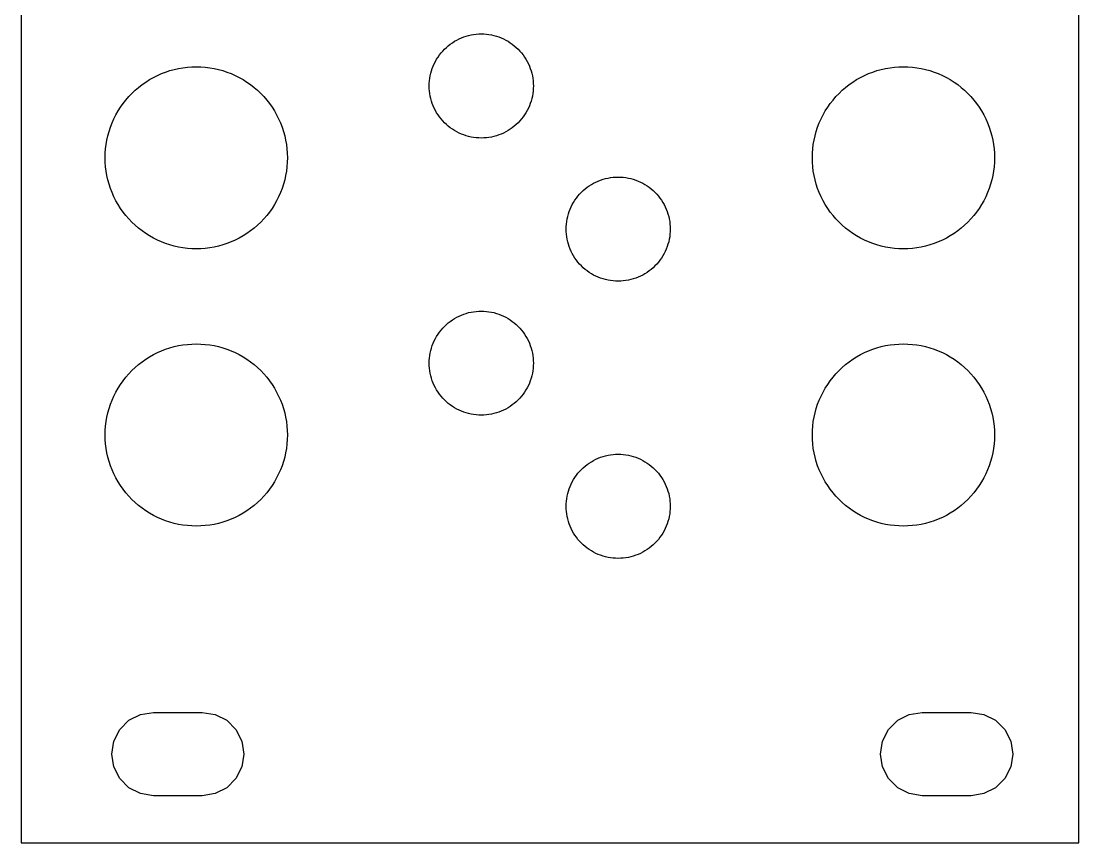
# Model space of a CAD drawing. Header units: metres. Extents: x -41 to 0, y -128 to 0.
# Drawn here: x -40.64 to 0, y -128.5 to -96.93 of the extents above; entities that cross this region are included whole.
import ezdxf

# ---------------------------------------------------------------- set-up
doc = ezdxf.new("R2010")
doc.units = ezdxf.units.M

msp = doc.modelspace()

# ---------------------------------------------------------------- linework, layer by layer
for p, q in [((-40.64, 0), (-40.64, -128.5)), ((0, -128.5), (0, 0)), ((-23.6338, -97.5369), (-23.5406, -97.5061)), ((-23.5406, -97.5061), (-23.446, -97.4799)), ((-23.446, -97.4799), (-23.3502, -97.4584)), ((-23.3502, -97.4584), (-23.2534, -97.4417)), ((-23.2534, -97.4417), (-23.156, -97.4296)), ((-23.156, -97.4296), (-23.0581, -97.4224)), ((-23.0581, -97.4224), (-22.96, -97.42)), ((-22.96, -97.42), (-22.8619, -97.4224)), ((-22.8619, -97.4224), (-22.764, -97.4296)), ((-22.764, -97.4296), (-22.6665, -97.4417)), ((-22.6665, -97.4417), (-22.5698, -97.4584)), ((-22.5698, -97.4584), (-22.474, -97.4799)), ((-22.474, -97.4799), (-22.3794, -97.5061)), ((-22.3794, -97.5061), (-22.2862, -97.5369)), ((-24.3742, -98.0058), (-24.3031, -97.9381)), ((-24.3031, -97.9381), (-24.2288, -97.874)), ((-24.2288, -97.874), (-24.1514, -97.8136)), ((-24.1514, -97.8136), (-24.0711, -97.757)), ((-24.0711, -97.757), (-23.9882, -97.7045)), ((-23.9882, -97.7045), (-23.9028, -97.6562)), ((-23.9028, -97.6562), (-23.8151, -97.612)), ((-23.8151, -97.612), (-23.7254, -97.5722)), ((-23.7254, -97.5722), (-23.6338, -97.5369)), ((-22.2862, -97.5369), (-22.1946, -97.5722)), ((-22.1946, -97.5722), (-22.1049, -97.612)), ((-22.1049, -97.612), (-22.0172, -97.6562)), ((-22.0172, -97.6562), (-21.9318, -97.7045)), ((-21.9318, -97.7045), (-21.8488, -97.757)), ((-21.8488, -97.757), (-21.7686, -97.8136)), ((-21.7686, -97.8136), (-21.6912, -97.874)), ((-21.6912, -97.874), (-21.6169, -97.9381)), ((-21.6169, -97.9381), (-21.5458, -98.0058)), ((-24.6754, -98.3918), (-24.6229, -98.3089)), ((-24.6229, -98.3089), (-24.5664, -98.2286)), ((-24.5664, -98.2286), (-24.506, -98.1512)), ((-24.506, -98.1512), (-24.4419, -98.0769)), ((-24.4419, -98.0769), (-24.3742, -98.0058)), ((-21.5458, -98.0058), (-21.4781, -98.0769)), ((-21.4781, -98.0769), (-21.414, -98.1512)), ((-21.414, -98.1512), (-21.3536, -98.2286)), ((-21.3536, -98.2286), (-21.2971, -98.3089)), ((-21.2971, -98.3089), (-21.2445, -98.3918)), ((-34.7604, -98.7849), (-34.5928, -98.7473)), ((-34.5928, -98.7473), (-34.4236, -98.7179)), ((-34.4236, -98.7179), (-34.2531, -98.6969)), ((-34.2531, -98.6969), (-34.0817, -98.6842)), ((-34.0817, -98.6842), (-33.91, -98.68)), ((-33.91, -98.68), (-33.7383, -98.6842)), ((-33.7383, -98.6842), (-33.5669, -98.6969)), ((-33.5669, -98.6969), (-33.3964, -98.7179)), ((-33.3964, -98.7179), (-33.2272, -98.7473)), ((-33.2272, -98.7473), (-33.0596, -98.7849)), ((-24.8739, -98.8394), (-24.8431, -98.7462)), ((-24.8431, -98.7462), (-24.8078, -98.6546)), ((-24.8078, -98.6546), (-24.768, -98.5649)), ((-24.768, -98.5649), (-24.7238, -98.4772)), ((-24.7238, -98.4772), (-24.6754, -98.3918)), ((-21.2445, -98.3918), (-21.1962, -98.4772)), ((-21.1962, -98.4772), (-21.152, -98.5649)), ((-21.152, -98.5649), (-21.1122, -98.6546)), ((-21.1122, -98.6546), (-21.0769, -98.7462)), ((-21.0769, -98.7462), (-21.0461, -98.8394)), ((-7.59042, -98.7849), (-7.42281, -98.7473)), ((-7.42281, -98.7473), (-7.25356, -98.7179)), ((-7.25356, -98.7179), (-7.08305, -98.6969)), ((-7.08305, -98.6969), (-6.91173, -98.6842)), ((-6.91173, -98.6842), (-6.73999, -98.68)), ((-6.73999, -98.68), (-6.56825, -98.6842)), ((-6.56825, -98.6842), (-6.39693, -98.6969)), ((-6.39693, -98.6969), (-6.22644, -98.7179)), ((-6.22644, -98.7179), (-6.05717, -98.7473)), ((-6.05717, -98.7473), (-5.88956, -98.7849)), ((-35.7094, -99.1779), (-35.5599, -99.0933)), ((-35.5599, -99.0933), (-35.4064, -99.016)), ((-35.4064, -99.016), (-35.2494, -98.9464)), ((-35.2494, -98.9464), (-35.0891, -98.8846)), ((-35.0891, -98.8846), (-34.926, -98.8307)), ((-34.926, -98.8307), (-34.7604, -98.7849)), ((-33.0596, -98.7849), (-32.894, -98.8307)), ((-32.894, -98.8307), (-32.7309, -98.8846)), ((-32.7309, -98.8846), (-32.5706, -98.9464)), ((-32.5706, -98.9464), (-32.4136, -99.016)), ((-32.4136, -99.016), (-32.2601, -99.0933)), ((-32.2601, -99.0933), (-32.1106, -99.1779)), ((-24.9504, -99.224), (-24.9383, -99.1265)), ((-24.9383, -99.1265), (-24.9216, -99.0298)), ((-24.9216, -99.0298), (-24.9001, -98.934)), ((-24.9001, -98.934), (-24.8739, -98.8394)), ((-21.0461, -98.8394), (-21.0199, -98.934)), ((-21.0199, -98.934), (-20.9984, -99.0298)), ((-20.9984, -99.0298), (-20.9816, -99.1265)), ((-20.9816, -99.1265), (-20.9696, -99.224)), ((-8.53935, -99.1779), (-8.38988, -99.0933)), ((-8.38988, -99.0933), (-8.23643, -99.016)), ((-8.23643, -99.016), (-8.07939, -98.9464)), ((-8.07939, -98.9464), (-7.91911, -98.8846)), ((-7.91911, -98.8846), (-7.75598, -98.8307)), ((-7.75598, -98.8307), (-7.59042, -98.7849)), ((-5.88956, -98.7849), (-5.724, -98.8307)), ((-5.724, -98.8307), (-5.56088, -98.8846)), ((-5.56088, -98.8846), (-5.4006, -98.9464)), ((-5.4006, -98.9464), (-5.24355, -99.016)), ((-5.24355, -99.016), (-5.0901, -99.0933)), ((-5.0901, -99.0933), (-4.94063, -99.1779)), ((-36.2605, -99.5867), (-36.1304, -99.4745)), ((-36.1304, -99.4745), (-35.9949, -99.3688)), ((-35.9949, -99.3688), (-35.8545, -99.2699)), ((-35.8545, -99.2699), (-35.7094, -99.1779)), ((-32.1106, -99.1779), (-31.9655, -99.2699)), ((-31.9655, -99.2699), (-31.825, -99.3688)), ((-31.825, -99.3688), (-31.6896, -99.4745)), ((-31.6896, -99.4745), (-31.5595, -99.5867)), ((-24.96, -99.42), (-24.9576, -99.3219)), ((-24.9576, -99.5181), (-24.96, -99.42)), ((-24.9576, -99.3219), (-24.9504, -99.224)), ((-24.9504, -99.616), (-24.9576, -99.5181)), ((-20.9696, -99.224), (-20.9624, -99.3219)), ((-20.9624, -99.5181), (-20.9696, -99.616)), ((-20.9624, -99.3219), (-20.96, -99.42)), ((-20.96, -99.42), (-20.9624, -99.5181)), ((-9.09045, -99.5867), (-8.96037, -99.4745)), ((-8.96037, -99.4745), (-8.82494, -99.3688)), ((-8.82494, -99.3688), (-8.68449, -99.2699)), ((-8.68449, -99.2699), (-8.53935, -99.1779)), ((-4.94063, -99.1779), (-4.7955, -99.2699)), ((-4.7955, -99.2699), (-4.65504, -99.3688)), ((-4.65504, -99.3688), (-4.51962, -99.4745)), ((-4.51962, -99.4745), (-4.38954, -99.5867)), ((-36.7212, -100.095), (-36.6155, -99.9596)), ((-36.6155, -99.9596), (-36.5033, -99.8295)), ((-36.5033, -99.8295), (-36.3849, -99.7051)), ((-36.3849, -99.7051), (-36.2605, -99.5867)), ((-31.5595, -99.5867), (-31.4351, -99.7051)), ((-31.4351, -99.7051), (-31.3167, -99.8295)), ((-31.3167, -99.8295), (-31.2045, -99.9596)), ((-31.2045, -99.9596), (-31.0988, -100.095)), ((-24.9383, -99.7135), (-24.9504, -99.616)), ((-24.9216, -99.8102), (-24.9383, -99.7135)), ((-24.9001, -99.906), (-24.9216, -99.8102)), ((-24.8739, -100.001), (-24.9001, -99.906)), ((-21.0199, -99.906), (-21.0461, -100.001)), ((-20.9984, -99.8102), (-21.0199, -99.906)), ((-20.9816, -99.7135), (-20.9984, -99.8102)), ((-20.9696, -99.616), (-20.9816, -99.7135)), ((-9.55122, -100.095), (-9.44553, -99.9596)), ((-9.44553, -99.9596), (-9.33333, -99.8295)), ((-9.33333, -99.8295), (-9.21486, -99.7051)), ((-9.21486, -99.7051), (-9.09045, -99.5867)), ((-4.38954, -99.5867), (-4.26512, -99.7051)), ((-4.26512, -99.7051), (-4.14667, -99.8295)), ((-4.14667, -99.8295), (-4.03445, -99.9596)), ((-4.03445, -99.9596), (-3.92877, -100.095)), ((-36.912, -100.381), (-36.8201, -100.236)), ((-36.8201, -100.236), (-36.7212, -100.095)), ((-31.0988, -100.095), (-30.9998, -100.236)), ((-30.9998, -100.236), (-30.9079, -100.381)), ((-24.8431, -100.094), (-24.8739, -100.001)), ((-24.8078, -100.185), (-24.8431, -100.094)), ((-24.768, -100.275), (-24.8078, -100.185)), ((-24.7238, -100.363), (-24.768, -100.275)), ((-24.6754, -100.448), (-24.7238, -100.363)), ((-21.1962, -100.363), (-21.2445, -100.448)), ((-21.152, -100.275), (-21.1962, -100.363)), ((-21.1122, -100.185), (-21.152, -100.275)), ((-21.0769, -100.094), (-21.1122, -100.185)), ((-21.0461, -100.001), (-21.0769, -100.094)), ((-9.74203, -100.381), (-9.65013, -100.236)), ((-9.65013, -100.236), (-9.55122, -100.095)), ((-3.92877, -100.095), (-3.82985, -100.236)), ((-3.82985, -100.236), (-3.73795, -100.381)), ((-37.1436, -100.841), (-37.074, -100.684)), ((-37.074, -100.684), (-36.9967, -100.53)), ((-36.9967, -100.53), (-36.912, -100.381)), ((-30.9079, -100.381), (-30.8233, -100.53)), ((-30.8233, -100.53), (-30.746, -100.684)), ((-30.746, -100.684), (-30.6764, -100.841)), ((-24.6229, -100.531), (-24.6754, -100.448)), ((-24.5664, -100.611), (-24.6229, -100.531)), ((-24.506, -100.689), (-24.5664, -100.611)), ((-24.4419, -100.763), (-24.506, -100.689)), ((-24.3742, -100.834), (-24.4419, -100.763)), ((-21.4781, -100.763), (-21.5458, -100.834)), ((-21.414, -100.689), (-21.4781, -100.763)), ((-21.3536, -100.611), (-21.414, -100.689)), ((-21.2971, -100.531), (-21.3536, -100.611)), ((-21.2445, -100.448), (-21.2971, -100.531)), ((-9.97357, -100.841), (-9.90396, -100.684)), ((-9.90396, -100.684), (-9.82672, -100.53)), ((-9.82672, -100.53), (-9.74203, -100.381)), ((-3.73795, -100.381), (-3.65327, -100.53)), ((-3.65327, -100.53), (-3.57603, -100.684)), ((-3.57603, -100.684), (-3.50641, -100.841)), ((-37.3051, -101.33), (-37.2593, -101.164)), ((-37.2593, -101.164), (-37.2054, -101.001)), ((-37.2054, -101.001), (-37.1436, -100.841)), ((-30.6764, -100.841), (-30.6146, -101.001)), ((-30.6146, -101.001), (-30.5607, -101.164)), ((-30.5607, -101.164), (-30.5149, -101.33)), ((-24.3031, -100.902), (-24.3742, -100.834)), ((-24.2288, -100.966), (-24.3031, -100.902)), ((-24.1514, -101.026), (-24.2288, -100.966)), ((-24.0711, -101.083), (-24.1514, -101.026)), ((-23.9882, -101.135), (-24.0711, -101.083)), ((-23.9028, -101.184), (-23.9882, -101.135)), ((-23.8151, -101.228), (-23.9028, -101.184)), ((-22.0172, -101.184), (-22.1049, -101.228)), ((-21.9318, -101.135), (-22.0172, -101.184)), ((-21.8488, -101.083), (-21.9318, -101.135)), ((-21.7686, -101.026), (-21.8488, -101.083)), ((-21.6912, -100.966), (-21.7686, -101.026)), ((-21.6169, -100.902), (-21.6912, -100.966)), ((-21.5458, -100.834), (-21.6169, -100.902)), ((-10.1351, -101.33), (-10.0893, -101.164)), ((-10.0893, -101.164), (-10.0354, -101.001)), ((-10.0354, -101.001), (-9.97357, -100.841)), ((-3.50641, -100.841), (-3.4446, -101.001)), ((-3.4446, -101.001), (-3.3907, -101.164)), ((-3.3907, -101.164), (-3.34488, -101.33)), ((-37.3721, -101.666), (-37.3427, -101.497)), ((-37.3427, -101.497), (-37.3051, -101.33)), ((-30.5149, -101.33), (-30.4772, -101.497)), ((-30.4772, -101.497), (-30.4479, -101.666)), ((-23.7254, -101.268), (-23.8151, -101.228)), ((-23.6338, -101.303), (-23.7254, -101.268)), ((-23.5406, -101.334), (-23.6338, -101.303)), ((-23.446, -101.36), (-23.5406, -101.334)), ((-23.3502, -101.382), (-23.446, -101.36)), ((-23.2534, -101.398), (-23.3502, -101.382)), ((-23.156, -101.41), (-23.2534, -101.398)), ((-23.0581, -101.418), (-23.156, -101.41)), ((-22.96, -101.42), (-23.0581, -101.418)), ((-22.8619, -101.418), (-22.96, -101.42)), ((-22.764, -101.41), (-22.8619, -101.418)), ((-22.6665, -101.398), (-22.764, -101.41)), ((-22.5698, -101.382), (-22.6665, -101.398)), ((-22.474, -101.36), (-22.5698, -101.382)), ((-22.3794, -101.334), (-22.474, -101.36)), ((-22.2862, -101.303), (-22.3794, -101.334)), ((-22.1946, -101.268), (-22.2862, -101.303)), ((-22.1049, -101.228), (-22.1946, -101.268)), ((-10.2021, -101.666), (-10.1727, -101.497)), ((-10.1727, -101.497), (-10.1351, -101.33)), ((-3.34488, -101.33), (-3.30725, -101.497)), ((-3.30725, -101.497), (-3.27788, -101.666)), ((-37.4058, -102.008), (-37.3931, -101.837)), ((-37.3931, -101.837), (-37.3721, -101.666)), ((-30.4479, -101.666), (-30.4268, -101.837)), ((-30.4268, -101.837), (-30.4142, -102.008)), ((-10.2358, -102.008), (-10.2231, -101.837)), ((-10.2231, -101.837), (-10.2021, -101.666)), ((-3.27788, -101.666), (-3.25685, -101.837)), ((-3.25685, -101.837), (-3.2442, -102.008)), ((-37.41, -102.18), (-37.4058, -102.008)), ((-37.4058, -102.352), (-37.41, -102.18)), ((-37.3931, -102.523), (-37.4058, -102.352)), ((-30.4142, -102.352), (-30.4268, -102.523)), ((-30.4142, -102.008), (-30.41, -102.18)), ((-30.41, -102.18), (-30.4142, -102.352)), ((-10.24, -102.18), (-10.2358, -102.008)), ((-10.2358, -102.352), (-10.24, -102.18)), ((-10.2231, -102.523), (-10.2358, -102.352)), ((-3.2442, -102.352), (-3.25685, -102.523)), ((-3.2442, -102.008), (-3.23999, -102.18)), ((-3.23999, -102.18), (-3.2442, -102.352)), ((-37.3721, -102.694), (-37.3931, -102.523)), ((-37.3427, -102.863), (-37.3721, -102.694)), ((-30.4479, -102.694), (-30.4772, -102.863)), ((-30.4268, -102.523), (-30.4479, -102.694)), ((-10.2021, -102.694), (-10.2231, -102.523)), ((-10.1727, -102.863), (-10.2021, -102.694)), ((-3.27788, -102.694), (-3.30725, -102.863)), ((-3.25685, -102.523), (-3.27788, -102.694)), ((-37.3051, -103.03), (-37.3427, -102.863)), ((-37.2593, -103.196), (-37.3051, -103.03)), ((-37.2054, -103.359), (-37.2593, -103.196)), ((-30.5607, -103.196), (-30.6146, -103.359)), ((-30.5149, -103.03), (-30.5607, -103.196)), ((-30.4772, -102.863), (-30.5149, -103.03)), ((-18.8111, -103.257), (-18.7282, -103.205)), ((-18.7282, -103.205), (-18.6428, -103.156)), ((-18.6428, -103.156), (-18.5551, -103.112)), ((-18.5551, -103.112), (-18.4654, -103.072)), ((-18.4654, -103.072), (-18.3738, -103.037)), ((-18.3738, -103.037), (-18.2806, -103.006)), ((-18.2806, -103.006), (-18.186, -102.98)), ((-18.186, -102.98), (-18.0902, -102.958)), ((-18.0902, -102.958), (-17.9935, -102.942)), ((-17.9935, -102.942), (-17.896, -102.93)), ((-17.896, -102.93), (-17.7981, -102.922)), ((-17.7981, -102.922), (-17.7, -102.92)), ((-17.7, -102.92), (-17.6019, -102.922)), ((-17.6019, -102.922), (-17.504, -102.93)), ((-17.504, -102.93), (-17.4065, -102.942)), ((-17.4065, -102.942), (-17.3098, -102.958)), ((-17.3098, -102.958), (-17.214, -102.98)), ((-17.214, -102.98), (-17.1194, -103.006)), ((-17.1194, -103.006), (-17.0262, -103.037)), ((-17.0262, -103.037), (-16.9346, -103.072)), ((-16.9346, -103.072), (-16.8449, -103.112)), ((-16.8449, -103.112), (-16.7572, -103.156)), ((-16.7572, -103.156), (-16.6718, -103.205)), ((-16.6718, -103.205), (-16.5889, -103.257)), ((-10.1351, -103.03), (-10.1727, -102.863)), ((-10.0893, -103.196), (-10.1351, -103.03)), ((-10.0354, -103.359), (-10.0893, -103.196)), ((-3.3907, -103.196), (-3.4446, -103.359)), ((-3.34488, -103.03), (-3.3907, -103.196)), ((-3.30725, -102.863), (-3.34488, -103.03)), ((-37.1436, -103.519), (-37.2054, -103.359)), ((-37.074, -103.676), (-37.1436, -103.519)), ((-30.6764, -103.519), (-30.746, -103.676)), ((-30.6146, -103.359), (-30.6764, -103.519)), ((-19.246, -103.651), (-19.1819, -103.577)), ((-19.1819, -103.577), (-19.1142, -103.506)), ((-19.1142, -103.506), (-19.0431, -103.438)), ((-19.0431, -103.438), (-18.9688, -103.374)), ((-18.9688, -103.374), (-18.8914, -103.314)), ((-18.8914, -103.314), (-18.8111, -103.257)), ((-16.5889, -103.257), (-16.5086, -103.314)), ((-16.5086, -103.314), (-16.4312, -103.374)), ((-16.4312, -103.374), (-16.3569, -103.438)), ((-16.3569, -103.438), (-16.2858, -103.506)), ((-16.2858, -103.506), (-16.2181, -103.577)), ((-16.2181, -103.577), (-16.154, -103.651)), ((-9.97357, -103.519), (-10.0354, -103.359)), ((-9.90396, -103.676), (-9.97357, -103.519)), ((-3.50641, -103.519), (-3.57603, -103.676)), ((-3.4446, -103.359), (-3.50641, -103.519)), ((-36.9967, -103.83), (-37.074, -103.676)), ((-36.912, -103.979), (-36.9967, -103.83)), ((-36.8201, -104.124), (-36.912, -103.979)), ((-30.9079, -103.979), (-30.9998, -104.124)), ((-30.8233, -103.83), (-30.9079, -103.979)), ((-30.746, -103.676), (-30.8233, -103.83)), ((-19.508, -104.065), (-19.4638, -103.977)), ((-19.4638, -103.977), (-19.4155, -103.892)), ((-19.4155, -103.892), (-19.3629, -103.809)), ((-19.3629, -103.809), (-19.3064, -103.729)), ((-19.3064, -103.729), (-19.246, -103.651)), ((-16.154, -103.651), (-16.0936, -103.729)), ((-16.0936, -103.729), (-16.037, -103.809)), ((-16.037, -103.809), (-15.9845, -103.892)), ((-15.9845, -103.892), (-15.9362, -103.977)), ((-15.9362, -103.977), (-15.892, -104.065)), ((-9.82672, -103.83), (-9.90396, -103.676)), ((-9.74203, -103.979), (-9.82672, -103.83)), ((-9.65013, -104.124), (-9.74203, -103.979)), ((-3.73795, -103.979), (-3.82985, -104.124)), ((-3.65327, -103.83), (-3.73795, -103.979)), ((-3.57603, -103.676), (-3.65327, -103.83)), ((-36.7212, -104.265), (-36.8201, -104.124)), ((-36.6155, -104.4), (-36.7212, -104.265)), ((-36.5033, -104.53), (-36.6155, -104.4)), ((-31.2045, -104.4), (-31.3167, -104.53)), ((-31.0988, -104.265), (-31.2045, -104.4)), ((-30.9998, -104.124), (-31.0988, -104.265)), ((-19.6616, -104.53), (-19.6401, -104.434)), ((-19.6401, -104.434), (-19.6139, -104.339)), ((-19.6139, -104.339), (-19.5831, -104.246)), ((-19.5831, -104.246), (-19.5478, -104.155)), ((-19.5478, -104.155), (-19.508, -104.065)), ((-15.892, -104.065), (-15.8522, -104.155)), ((-15.8522, -104.155), (-15.8169, -104.246)), ((-15.8169, -104.246), (-15.7861, -104.339)), ((-15.7861, -104.339), (-15.7599, -104.434)), ((-15.7599, -104.434), (-15.7384, -104.53)), ((-9.55122, -104.265), (-9.65013, -104.124)), ((-9.44553, -104.4), (-9.55122, -104.265)), ((-9.33333, -104.53), (-9.44553, -104.4)), ((-4.03445, -104.4), (-4.14667, -104.53)), ((-3.92877, -104.265), (-4.03445, -104.4)), ((-3.82985, -104.124), (-3.92877, -104.265)), ((-36.3849, -104.655), (-36.5033, -104.53)), ((-36.2605, -104.773), (-36.3849, -104.655)), ((-36.1304, -104.886), (-36.2605, -104.773)), ((-31.5595, -104.773), (-31.6896, -104.886)), ((-31.4351, -104.655), (-31.5595, -104.773)), ((-31.3167, -104.53), (-31.4351, -104.655)), ((-19.7, -104.92), (-19.6976, -104.822)), ((-19.6976, -104.822), (-19.6904, -104.724)), ((-19.6904, -104.724), (-19.6783, -104.627)), ((-19.6783, -104.627), (-19.6616, -104.53)), ((-15.7384, -104.53), (-15.7216, -104.627)), ((-15.7216, -104.627), (-15.7096, -104.724)), ((-15.7096, -104.724), (-15.7024, -104.822)), ((-15.7024, -104.822), (-15.7, -104.92)), ((-9.21486, -104.655), (-9.33333, -104.53)), ((-9.09045, -104.773), (-9.21486, -104.655)), ((-8.96037, -104.886), (-9.09045, -104.773)), ((-4.38954, -104.773), (-4.51962, -104.886)), ((-4.26512, -104.655), (-4.38954, -104.773)), ((-4.14667, -104.53), (-4.26512, -104.655)), ((-35.9949, -104.991), (-36.1304, -104.886)), ((-35.8545, -105.09), (-35.9949, -104.991)), ((-35.7094, -105.182), (-35.8545, -105.09)), ((-35.5599, -105.267), (-35.7094, -105.182)), ((-32.1106, -105.182), (-32.2601, -105.267)), ((-31.9655, -105.09), (-32.1106, -105.182)), ((-31.825, -104.991), (-31.9655, -105.09)), ((-31.6896, -104.886), (-31.825, -104.991)), ((-19.6976, -105.018), (-19.7, -104.92)), ((-19.6904, -105.116), (-19.6976, -105.018)), ((-19.6783, -105.213), (-19.6904, -105.116)), ((-19.6616, -105.31), (-19.6783, -105.213)), ((-15.7216, -105.213), (-15.7384, -105.31)), ((-15.7096, -105.116), (-15.7216, -105.213)), ((-15.7024, -105.018), (-15.7096, -105.116)), ((-15.7, -104.92), (-15.7024, -105.018)), ((-8.82494, -104.991), (-8.96037, -104.886)), ((-8.68449, -105.09), (-8.82494, -104.991)), ((-8.53935, -105.182), (-8.68449, -105.09)), ((-8.38988, -105.267), (-8.53935, -105.182)), ((-4.94063, -105.182), (-5.0901, -105.267)), ((-4.7955, -105.09), (-4.94063, -105.182)), ((-4.65504, -104.991), (-4.7955, -105.09)), ((-4.51962, -104.886), (-4.65504, -104.991)), ((-35.4064, -105.344), (-35.5599, -105.267)), ((-35.2494, -105.414), (-35.4064, -105.344)), ((-35.0891, -105.475), (-35.2494, -105.414)), ((-34.926, -105.529), (-35.0891, -105.475)), ((-34.7604, -105.575), (-34.926, -105.529)), ((-34.5928, -105.613), (-34.7604, -105.575)), ((-34.4236, -105.642), (-34.5928, -105.613)), ((-34.2531, -105.663), (-34.4236, -105.642)), ((-34.0817, -105.676), (-34.2531, -105.663)), ((-33.5669, -105.663), (-33.7383, -105.676)), ((-33.3964, -105.642), (-33.5669, -105.663)), ((-33.2272, -105.613), (-33.3964, -105.642)), ((-33.0596, -105.575), (-33.2272, -105.613)), ((-32.894, -105.529), (-33.0596, -105.575)), ((-32.7309, -105.475), (-32.894, -105.529)), ((-32.5706, -105.414), (-32.7309, -105.475)), ((-32.4136, -105.344), (-32.5706, -105.414)), ((-32.2601, -105.267), (-32.4136, -105.344)), ((-19.6401, -105.406), (-19.6616, -105.31)), ((-19.6139, -105.501), (-19.6401, -105.406)), ((-19.5831, -105.594), (-19.6139, -105.501)), ((-19.5478, -105.685), (-19.5831, -105.594)), ((-15.8169, -105.594), (-15.8522, -105.685)), ((-15.7861, -105.501), (-15.8169, -105.594)), ((-15.7599, -105.406), (-15.7861, -105.501)), ((-15.7384, -105.31), (-15.7599, -105.406)), ((-8.23643, -105.344), (-8.38988, -105.267)), ((-8.07939, -105.414), (-8.23643, -105.344)), ((-7.91911, -105.475), (-8.07939, -105.414)), ((-7.75598, -105.529), (-7.91911, -105.475)), ((-7.59042, -105.575), (-7.75598, -105.529)), ((-7.42281, -105.613), (-7.59042, -105.575)), ((-7.25356, -105.642), (-7.42281, -105.613)), ((-7.08305, -105.663), (-7.25356, -105.642)), ((-6.91173, -105.676), (-7.08305, -105.663)), ((-6.39693, -105.663), (-6.56825, -105.676)), ((-6.22644, -105.642), (-6.39693, -105.663)), ((-6.05717, -105.613), (-6.22644, -105.642)), ((-5.88956, -105.575), (-6.05717, -105.613)), ((-5.724, -105.529), (-5.88956, -105.575)), ((-5.56088, -105.475), (-5.724, -105.529)), ((-5.4006, -105.414), (-5.56088, -105.475)), ((-5.24355, -105.344), (-5.4006, -105.414)), ((-5.0901, -105.267), (-5.24355, -105.344)), ((-33.91, -105.68), (-34.0817, -105.676)), ((-33.7383, -105.676), (-33.91, -105.68)), ((-19.508, -105.775), (-19.5478, -105.685)), ((-19.4638, -105.863), (-19.508, -105.775)), ((-19.4155, -105.948), (-19.4638, -105.863)), ((-19.3629, -106.031), (-19.4155, -105.948)), ((-19.3064, -106.111), (-19.3629, -106.031)), ((-16.037, -106.031), (-16.0936, -106.111)), ((-15.9845, -105.948), (-16.037, -106.031)), ((-15.9362, -105.863), (-15.9845, -105.948)), ((-15.892, -105.775), (-15.9362, -105.863)), ((-15.8522, -105.685), (-15.892, -105.775)), ((-6.73999, -105.68), (-6.91173, -105.676)), ((-6.56825, -105.676), (-6.73999, -105.68)), ((-19.246, -106.189), (-19.3064, -106.111)), ((-19.1819, -106.263), (-19.246, -106.189)), ((-19.1142, -106.334), (-19.1819, -106.263)), ((-19.0431, -106.402), (-19.1142, -106.334)), ((-18.9688, -106.466), (-19.0431, -106.402)), ((-18.8914, -106.526), (-18.9688, -106.466)), ((-16.4312, -106.466), (-16.5086, -106.526)), ((-16.3569, -106.402), (-16.4312, -106.466)), ((-16.2858, -106.334), (-16.3569, -106.402)), ((-16.2181, -106.263), (-16.2858, -106.334)), ((-16.154, -106.189), (-16.2181, -106.263)), ((-16.0936, -106.111), (-16.154, -106.189)), ((-18.8111, -106.583), (-18.8914, -106.526)), ((-18.7282, -106.635), (-18.8111, -106.583)), ((-18.6428, -106.684), (-18.7282, -106.635)), ((-18.5551, -106.728), (-18.6428, -106.684)), ((-18.4654, -106.768), (-18.5551, -106.728)), ((-18.3738, -106.803), (-18.4654, -106.768)), ((-18.2806, -106.834), (-18.3738, -106.803)), ((-18.186, -106.86), (-18.2806, -106.834)), ((-18.0902, -106.882), (-18.186, -106.86)), ((-17.9935, -106.898), (-18.0902, -106.882)), ((-17.3098, -106.882), (-17.4065, -106.898)), ((-17.214, -106.86), (-17.3098, -106.882)), ((-17.1194, -106.834), (-17.214, -106.86)), ((-17.0262, -106.803), (-17.1194, -106.834)), ((-16.9346, -106.768), (-17.0262, -106.803)), ((-16.8449, -106.728), (-16.9346, -106.768)), ((-16.7572, -106.684), (-16.8449, -106.728)), ((-16.6718, -106.635), (-16.7572, -106.684)), ((-16.5889, -106.583), (-16.6718, -106.635)), ((-16.5086, -106.526), (-16.5889, -106.583)), ((-17.896, -106.91), (-17.9935, -106.898)), ((-17.7981, -106.918), (-17.896, -106.91)), ((-17.7, -106.92), (-17.7981, -106.918)), ((-17.6019, -106.918), (-17.7, -106.92)), ((-17.504, -106.91), (-17.6019, -106.918)), ((-17.4065, -106.898), (-17.504, -106.91)), ((-23.3502, -108.108), (-23.2534, -108.092)), ((-23.2534, -108.092), (-23.156, -108.08)), ((-23.156, -108.08), (-23.0581, -108.072)), ((-23.0581, -108.072), (-22.96, -108.07)), ((-22.96, -108.07), (-22.8619, -108.072)), ((-22.8619, -108.072), (-22.764, -108.08)), ((-22.764, -108.08), (-22.6665, -108.092)), ((-22.6665, -108.092), (-22.5698, -108.108)), ((-24.2288, -108.524), (-24.1514, -108.464)), ((-24.1514, -108.464), (-24.0711, -108.407)), ((-24.0711, -108.407), (-23.9882, -108.355)), ((-23.9882, -108.355), (-23.9028, -108.306)), ((-23.9028, -108.306), (-23.8151, -108.262)), ((-23.8151, -108.262), (-23.7254, -108.222)), ((-23.7254, -108.222), (-23.6338, -108.187)), ((-23.6338, -108.187), (-23.5406, -108.156)), ((-23.5406, -108.156), (-23.446, -108.13)), ((-23.446, -108.13), (-23.3502, -108.108)), ((-22.5698, -108.108), (-22.474, -108.13)), ((-22.474, -108.13), (-22.3794, -108.156)), ((-22.3794, -108.156), (-22.2862, -108.187)), ((-22.2862, -108.187), (-22.1946, -108.222)), ((-22.1946, -108.222), (-22.1049, -108.262)), ((-22.1049, -108.262), (-22.0172, -108.306)), ((-22.0172, -108.306), (-21.9318, -108.355)), ((-21.9318, -108.355), (-21.8488, -108.407)), ((-21.8488, -108.407), (-21.7686, -108.464)), ((-21.7686, -108.464), (-21.6912, -108.524)), ((-24.6229, -108.959), (-24.5664, -108.879)), ((-24.5664, -108.879), (-24.506, -108.801)), ((-24.506, -108.801), (-24.4419, -108.727)), ((-24.4419, -108.727), (-24.3742, -108.656)), ((-24.3742, -108.656), (-24.3031, -108.588)), ((-24.3031, -108.588), (-24.2288, -108.524)), ((-21.6912, -108.524), (-21.6169, -108.588)), ((-21.6169, -108.588), (-21.5458, -108.656)), ((-21.5458, -108.656), (-21.4781, -108.727)), ((-21.4781, -108.727), (-21.414, -108.801)), ((-21.414, -108.801), (-21.3536, -108.879)), ((-21.3536, -108.879), (-21.2971, -108.959)), ((-24.8431, -109.396), (-24.8078, -109.305)), ((-24.8078, -109.305), (-24.768, -109.215)), ((-24.768, -109.215), (-24.7238, -109.127)), ((-24.7238, -109.127), (-24.6754, -109.042)), ((-24.6754, -109.042), (-24.6229, -108.959)), ((-21.2971, -108.959), (-21.2445, -109.042)), ((-21.2445, -109.042), (-21.1962, -109.127)), ((-21.1962, -109.127), (-21.152, -109.215)), ((-21.152, -109.215), (-21.1122, -109.305)), ((-21.1122, -109.305), (-21.0769, -109.396)), ((-35.5599, -109.743), (-35.4064, -109.666)), ((-35.4064, -109.666), (-35.2494, -109.596)), ((-35.2494, -109.596), (-35.0891, -109.535)), ((-35.0891, -109.535), (-34.926, -109.481)), ((-34.926, -109.481), (-34.7604, -109.435)), ((-34.7604, -109.435), (-34.5928, -109.397)), ((-34.5928, -109.397), (-34.4236, -109.368)), ((-34.4236, -109.368), (-34.2531, -109.347)), ((-34.2531, -109.347), (-34.0817, -109.334)), ((-34.0817, -109.334), (-33.91, -109.33)), ((-33.91, -109.33), (-33.7383, -109.334)), ((-33.7383, -109.334), (-33.5669, -109.347)), ((-33.5669, -109.347), (-33.3964, -109.368)), ((-33.3964, -109.368), (-33.2272, -109.397)), ((-33.2272, -109.397), (-33.0596, -109.435)), ((-33.0596, -109.435), (-32.894, -109.481)), ((-32.894, -109.481), (-32.7309, -109.535)), ((-32.7309, -109.535), (-32.5706, -109.596)), ((-32.5706, -109.596), (-32.4136, -109.666)), ((-32.4136, -109.666), (-32.2601, -109.743)), ((-24.9383, -109.777), (-24.9216, -109.68)), ((-24.9216, -109.68), (-24.9001, -109.584)), ((-24.9001, -109.584), (-24.8739, -109.489)), ((-24.8739, -109.489), (-24.8431, -109.396)), ((-21.0769, -109.396), (-21.0461, -109.489)), ((-21.0461, -109.489), (-21.0199, -109.584)), ((-21.0199, -109.584), (-20.9984, -109.68)), ((-20.9984, -109.68), (-20.9816, -109.777)), ((-8.38988, -109.743), (-8.23643, -109.666)), ((-8.23643, -109.666), (-8.07939, -109.596)), ((-8.07939, -109.596), (-7.91911, -109.535)), ((-7.91911, -109.535), (-7.75598, -109.481)), ((-7.75598, -109.481), (-7.59042, -109.435)), ((-7.59042, -109.435), (-7.42281, -109.397)), ((-7.42281, -109.397), (-7.25356, -109.368)), ((-7.25356, -109.368), (-7.08305, -109.347)), ((-7.08305, -109.347), (-6.91173, -109.334)), ((-6.91173, -109.334), (-6.73999, -109.33)), ((-6.73999, -109.33), (-6.56825, -109.334)), ((-6.56825, -109.334), (-6.39693, -109.347)), ((-6.39693, -109.347), (-6.22644, -109.368)), ((-6.22644, -109.368), (-6.05717, -109.397)), ((-6.05717, -109.397), (-5.88956, -109.435)), ((-5.88956, -109.435), (-5.724, -109.481)), ((-5.724, -109.481), (-5.56088, -109.535)), ((-5.56088, -109.535), (-5.4006, -109.596)), ((-5.4006, -109.596), (-5.24355, -109.666)), ((-5.24355, -109.666), (-5.0901, -109.743)), ((-36.2605, -110.237), (-36.1304, -110.124)), ((-36.1304, -110.124), (-35.9949, -110.019)), ((-35.9949, -110.019), (-35.8545, -109.92)), ((-35.8545, -109.92), (-35.7094, -109.828)), ((-35.7094, -109.828), (-35.5599, -109.743)), ((-32.2601, -109.743), (-32.1106, -109.828)), ((-32.1106, -109.828), (-31.9655, -109.92)), ((-31.9655, -109.92), (-31.825, -110.019)), ((-31.825, -110.019), (-31.6896, -110.124)), ((-31.6896, -110.124), (-31.5595, -110.237)), ((-24.96, -110.07), (-24.9576, -109.972)), ((-24.9576, -110.168), (-24.96, -110.07)), ((-24.9576, -109.972), (-24.9504, -109.874)), ((-24.9504, -109.874), (-24.9383, -109.777)), ((-20.9816, -109.777), (-20.9696, -109.874)), ((-20.9696, -109.874), (-20.9624, -109.972)), ((-20.9624, -109.972), (-20.96, -110.07)), ((-20.96, -110.07), (-20.9624, -110.168)), ((-9.09045, -110.237), (-8.96037, -110.124)), ((-8.96037, -110.124), (-8.82494, -110.019)), ((-8.82494, -110.019), (-8.68449, -109.92)), ((-8.68449, -109.92), (-8.53935, -109.828)), ((-8.53935, -109.828), (-8.38988, -109.743)), ((-5.0901, -109.743), (-4.94063, -109.828)), ((-4.94063, -109.828), (-4.7955, -109.92)), ((-4.7955, -109.92), (-4.65504, -110.019)), ((-4.65504, -110.019), (-4.51962, -110.124)), ((-4.51962, -110.124), (-4.38954, -110.237)), ((-36.6155, -110.61), (-36.5033, -110.48)), ((-36.5033, -110.48), (-36.3849, -110.355)), ((-36.3849, -110.355), (-36.2605, -110.237)), ((-31.5595, -110.237), (-31.4351, -110.355)), ((-31.4351, -110.355), (-31.3167, -110.48)), ((-31.3167, -110.48), (-31.2045, -110.61)), ((-24.9504, -110.266), (-24.9576, -110.168)), ((-24.9383, -110.363), (-24.9504, -110.266)), ((-24.9216, -110.46), (-24.9383, -110.363)), ((-24.9001, -110.556), (-24.9216, -110.46)), ((-20.9984, -110.46), (-21.0199, -110.556)), ((-20.9816, -110.363), (-20.9984, -110.46)), ((-20.9696, -110.266), (-20.9816, -110.363)), ((-20.9624, -110.168), (-20.9696, -110.266)), ((-9.44553, -110.61), (-9.33333, -110.48)), ((-9.33333, -110.48), (-9.21486, -110.355)), ((-9.21486, -110.355), (-9.09045, -110.237)), ((-4.38954, -110.237), (-4.26512, -110.355)), ((-4.26512, -110.355), (-4.14667, -110.48)), ((-4.14667, -110.48), (-4.03445, -110.61)), ((-36.912, -111.031), (-36.8201, -110.885)), ((-36.8201, -110.885), (-36.7212, -110.745)), ((-36.7212, -110.745), (-36.6155, -110.61)), ((-31.2045, -110.61), (-31.0988, -110.745)), ((-31.0988, -110.745), (-30.9998, -110.885)), ((-30.9998, -110.885), (-30.9079, -111.031)), ((-24.8739, -110.651), (-24.9001, -110.556)), ((-24.8431, -110.744), (-24.8739, -110.651)), ((-24.8078, -110.835), (-24.8431, -110.744)), ((-24.768, -110.925), (-24.8078, -110.835)), ((-24.7238, -111.013), (-24.768, -110.925)), ((-21.152, -110.925), (-21.1962, -111.013)), ((-21.1122, -110.835), (-21.152, -110.925)), ((-21.0769, -110.744), (-21.1122, -110.835)), ((-21.0461, -110.651), (-21.0769, -110.744)), ((-21.0199, -110.556), (-21.0461, -110.651)), ((-9.74203, -111.031), (-9.65013, -110.885)), ((-9.65013, -110.885), (-9.55122, -110.745)), ((-9.55122, -110.745), (-9.44553, -110.61)), ((-4.03445, -110.61), (-3.92877, -110.745)), ((-3.92877, -110.745), (-3.82985, -110.885)), ((-3.82985, -110.885), (-3.73795, -111.031)), ((-37.1436, -111.491), (-37.074, -111.334)), ((-37.074, -111.334), (-36.9967, -111.18)), ((-36.9967, -111.18), (-36.912, -111.031)), ((-30.9079, -111.031), (-30.8233, -111.18)), ((-30.8233, -111.18), (-30.746, -111.334)), ((-30.746, -111.334), (-30.6764, -111.491)), ((-24.6754, -111.098), (-24.7238, -111.013)), ((-24.6229, -111.181), (-24.6754, -111.098)), ((-24.5664, -111.261), (-24.6229, -111.181)), ((-24.506, -111.339), (-24.5664, -111.261)), ((-24.4419, -111.413), (-24.506, -111.339)), ((-21.414, -111.339), (-21.4781, -111.413)), ((-21.3536, -111.261), (-21.414, -111.339)), ((-21.2971, -111.181), (-21.3536, -111.261)), ((-21.2445, -111.098), (-21.2971, -111.181)), ((-21.1962, -111.013), (-21.2445, -111.098)), ((-9.97357, -111.491), (-9.90396, -111.334)), ((-9.90396, -111.334), (-9.82672, -111.18)), ((-9.82672, -111.18), (-9.74203, -111.031)), ((-3.73795, -111.031), (-3.65327, -111.18)), ((-3.65327, -111.18), (-3.57603, -111.334)), ((-3.57603, -111.334), (-3.50641, -111.491)), ((-37.2593, -111.814), (-37.2054, -111.651)), ((-37.2054, -111.651), (-37.1436, -111.491)), ((-30.6764, -111.491), (-30.6146, -111.651)), ((-30.6146, -111.651), (-30.5607, -111.814)), ((-24.3742, -111.484), (-24.4419, -111.413)), ((-24.3031, -111.552), (-24.3742, -111.484)), ((-24.2288, -111.616), (-24.3031, -111.552)), ((-24.1514, -111.676), (-24.2288, -111.616)), ((-24.0711, -111.733), (-24.1514, -111.676)), ((-23.9882, -111.785), (-24.0711, -111.733)), ((-21.8488, -111.733), (-21.9318, -111.785)), ((-21.7686, -111.676), (-21.8488, -111.733)), ((-21.6912, -111.616), (-21.7686, -111.676)), ((-21.6169, -111.552), (-21.6912, -111.616)), ((-21.5458, -111.484), (-21.6169, -111.552)), ((-21.4781, -111.413), (-21.5458, -111.484)), ((-10.0893, -111.814), (-10.0354, -111.651)), ((-10.0354, -111.651), (-9.97357, -111.491)), ((-3.50641, -111.491), (-3.4446, -111.651)), ((-3.4446, -111.651), (-3.3907, -111.814)), ((-37.3721, -112.316), (-37.3427, -112.147)), ((-37.3427, -112.147), (-37.3051, -111.98)), ((-37.3051, -111.98), (-37.2593, -111.814)), ((-30.5607, -111.814), (-30.5149, -111.98)), ((-30.5149, -111.98), (-30.4772, -112.147)), ((-30.4772, -112.147), (-30.4479, -112.316)), ((-23.9028, -111.834), (-23.9882, -111.785)), ((-23.8151, -111.878), (-23.9028, -111.834)), ((-23.7254, -111.918), (-23.8151, -111.878)), ((-23.6338, -111.953), (-23.7254, -111.918)), ((-23.5406, -111.984), (-23.6338, -111.953)), ((-23.446, -112.01), (-23.5406, -111.984)), ((-23.3502, -112.032), (-23.446, -112.01)), ((-23.2534, -112.048), (-23.3502, -112.032)), ((-23.156, -112.06), (-23.2534, -112.048)), ((-23.0581, -112.068), (-23.156, -112.06)), ((-22.96, -112.07), (-23.0581, -112.068)), ((-22.8619, -112.068), (-22.96, -112.07)), ((-22.764, -112.06), (-22.8619, -112.068)), ((-22.6665, -112.048), (-22.764, -112.06)), ((-22.5698, -112.032), (-22.6665, -112.048)), ((-22.474, -112.01), (-22.5698, -112.032)), ((-22.3794, -111.984), (-22.474, -112.01)), ((-22.2862, -111.953), (-22.3794, -111.984)), ((-22.1946, -111.918), (-22.2862, -111.953)), ((-22.1049, -111.878), (-22.1946, -111.918)), ((-22.0172, -111.834), (-22.1049, -111.878)), ((-21.9318, -111.785), (-22.0172, -111.834)), ((-10.2021, -112.316), (-10.1727, -112.147)), ((-10.1727, -112.147), (-10.1351, -111.98)), ((-10.1351, -111.98), (-10.0893, -111.814)), ((-3.3907, -111.814), (-3.34488, -111.98)), ((-3.34488, -111.98), (-3.30725, -112.147)), ((-3.30725, -112.147), (-3.27788, -112.316)), ((-37.4058, -112.658), (-37.3931, -112.487)), ((-37.3931, -112.487), (-37.3721, -112.316)), ((-30.4479, -112.316), (-30.4268, -112.487)), ((-30.4268, -112.487), (-30.4142, -112.658)), ((-10.2358, -112.658), (-10.2231, -112.487)), ((-10.2231, -112.487), (-10.2021, -112.316)), ((-3.27788, -112.316), (-3.25685, -112.487)), ((-3.25685, -112.487), (-3.2442, -112.658)), ((-37.41, -112.83), (-37.4058, -112.658)), ((-37.4058, -113.002), (-37.41, -112.83)), ((-30.4142, -112.658), (-30.41, -112.83)), ((-30.41, -112.83), (-30.4142, -113.002)), ((-10.24, -112.83), (-10.2358, -112.658)), ((-10.2358, -113.002), (-10.24, -112.83)), ((-3.2442, -112.658), (-3.23999, -112.83)), ((-3.23999, -112.83), (-3.2442, -113.002)), ((-37.3931, -113.173), (-37.4058, -113.002)), ((-37.3721, -113.344), (-37.3931, -113.173)), ((-37.3427, -113.513), (-37.3721, -113.344)), ((-30.4479, -113.344), (-30.4772, -113.513)), ((-30.4268, -113.173), (-30.4479, -113.344)), ((-30.4142, -113.002), (-30.4268, -113.173)), ((-10.2231, -113.173), (-10.2358, -113.002)), ((-10.2021, -113.344), (-10.2231, -113.173)), ((-10.1727, -113.513), (-10.2021, -113.344)), ((-3.27788, -113.344), (-3.30725, -113.513)), ((-3.25685, -113.173), (-3.27788, -113.344)), ((-3.2442, -113.002), (-3.25685, -113.173)), ((-37.3051, -113.68), (-37.3427, -113.513)), ((-37.2593, -113.846), (-37.3051, -113.68)), ((-30.5149, -113.68), (-30.5607, -113.846)), ((-30.4772, -113.513), (-30.5149, -113.68)), ((-18.6428, -113.806), (-18.5551, -113.762)), ((-18.5551, -113.762), (-18.4654, -113.722)), ((-18.4654, -113.722), (-18.3738, -113.687)), ((-18.3738, -113.687), (-18.2806, -113.656)), ((-18.2806, -113.656), (-18.186, -113.63)), ((-18.186, -113.63), (-18.0902, -113.608)), ((-18.0902, -113.608), (-17.9935, -113.592)), ((-17.9935, -113.592), (-17.896, -113.58)), ((-17.896, -113.58), (-17.7981, -113.572)), ((-17.7981, -113.572), (-17.7, -113.57)), ((-17.7, -113.57), (-17.6019, -113.572)), ((-17.6019, -113.572), (-17.504, -113.58)), ((-17.504, -113.58), (-17.4065, -113.592)), ((-17.4065, -113.592), (-17.3098, -113.608)), ((-17.3098, -113.608), (-17.214, -113.63)), ((-17.214, -113.63), (-17.1194, -113.656)), ((-17.1194, -113.656), (-17.0262, -113.687)), ((-17.0262, -113.687), (-16.9346, -113.722)), ((-16.9346, -113.722), (-16.8449, -113.762)), ((-16.8449, -113.762), (-16.7572, -113.806)), ((-10.1351, -113.68), (-10.1727, -113.513)), ((-10.0893, -113.846), (-10.1351, -113.68)), ((-3.34488, -113.68), (-3.3907, -113.846)), ((-3.30725, -113.513), (-3.34488, -113.68)), ((-37.2054, -114.009), (-37.2593, -113.846)), ((-37.1436, -114.169), (-37.2054, -114.009)), ((-37.074, -114.326), (-37.1436, -114.169)), ((-30.6764, -114.169), (-30.746, -114.326)), ((-30.6146, -114.009), (-30.6764, -114.169)), ((-30.5607, -113.846), (-30.6146, -114.009)), ((-19.1819, -114.227), (-19.1142, -114.156)), ((-19.1142, -114.156), (-19.0431, -114.088)), ((-19.0431, -114.088), (-18.9688, -114.024)), ((-18.9688, -114.024), (-18.8914, -113.964)), ((-18.8914, -113.964), (-18.8111, -113.907)), ((-18.8111, -113.907), (-18.7282, -113.855)), ((-18.7282, -113.855), (-18.6428, -113.806)), ((-16.7572, -113.806), (-16.6718, -113.855)), ((-16.6718, -113.855), (-16.5889, -113.907)), ((-16.5889, -113.907), (-16.5086, -113.964)), ((-16.5086, -113.964), (-16.4312, -114.024)), ((-16.4312, -114.024), (-16.3569, -114.088)), ((-16.3569, -114.088), (-16.2858, -114.156)), ((-16.2858, -114.156), (-16.2181, -114.227)), ((-10.0354, -114.009), (-10.0893, -113.846)), ((-9.97357, -114.169), (-10.0354, -114.009)), ((-9.90396, -114.326), (-9.97357, -114.169)), ((-3.50641, -114.169), (-3.57603, -114.326)), ((-3.4446, -114.009), (-3.50641, -114.169)), ((-3.3907, -113.846), (-3.4446, -114.009)), ((-36.9967, -114.48), (-37.074, -114.326)), ((-36.912, -114.629), (-36.9967, -114.48)), ((-30.8233, -114.48), (-30.9079, -114.629)), ((-30.746, -114.326), (-30.8233, -114.48)), ((-19.4638, -114.627), (-19.4155, -114.542)), ((-19.4155, -114.542), (-19.3629, -114.459)), ((-19.3629, -114.459), (-19.3064, -114.379)), ((-19.3064, -114.379), (-19.246, -114.301)), ((-19.246, -114.301), (-19.1819, -114.227)), ((-16.2181, -114.227), (-16.154, -114.301)), ((-16.154, -114.301), (-16.0936, -114.379)), ((-16.0936, -114.379), (-16.037, -114.459)), ((-16.037, -114.459), (-15.9845, -114.542)), ((-15.9845, -114.542), (-15.9362, -114.627)), ((-9.82672, -114.48), (-9.90396, -114.326)), ((-9.74203, -114.629), (-9.82672, -114.48)), ((-3.65327, -114.48), (-3.73795, -114.629)), ((-3.57603, -114.326), (-3.65327, -114.48)), ((-36.8201, -114.774), (-36.912, -114.629)), ((-36.7212, -114.915), (-36.8201, -114.774)), ((-36.6155, -115.05), (-36.7212, -114.915)), ((-31.0988, -114.915), (-31.2045, -115.05)), ((-30.9998, -114.774), (-31.0988, -114.915)), ((-30.9079, -114.629), (-30.9998, -114.774)), ((-19.6401, -115.084), (-19.6139, -114.989)), ((-19.6139, -114.989), (-19.5831, -114.896)), ((-19.5831, -114.896), (-19.5478, -114.805)), ((-19.5478, -114.805), (-19.508, -114.715)), ((-19.508, -114.715), (-19.4638, -114.627)), ((-15.9362, -114.627), (-15.892, -114.715)), ((-15.892, -114.715), (-15.8522, -114.805)), ((-15.8522, -114.805), (-15.8169, -114.896)), ((-15.8169, -114.896), (-15.7861, -114.989)), ((-15.7861, -114.989), (-15.7599, -115.084)), ((-9.65013, -114.774), (-9.74203, -114.629)), ((-9.55122, -114.915), (-9.65013, -114.774)), ((-9.44553, -115.05), (-9.55122, -114.915)), ((-3.92877, -114.915), (-4.03445, -115.05)), ((-3.82985, -114.774), (-3.92877, -114.915)), ((-3.73795, -114.629), (-3.82985, -114.774)), ((-36.5033, -115.18), (-36.6155, -115.05)), ((-36.3849, -115.305), (-36.5033, -115.18)), ((-36.2605, -115.423), (-36.3849, -115.305)), ((-31.4351, -115.305), (-31.5595, -115.423)), ((-31.3167, -115.18), (-31.4351, -115.305)), ((-31.2045, -115.05), (-31.3167, -115.18)), ((-19.6976, -115.472), (-19.6904, -115.374)), ((-19.6904, -115.374), (-19.6783, -115.277)), ((-19.6783, -115.277), (-19.6616, -115.18)), ((-19.6616, -115.18), (-19.6401, -115.084)), ((-15.7599, -115.084), (-15.7384, -115.18)), ((-15.7384, -115.18), (-15.7216, -115.277)), ((-15.7216, -115.277), (-15.7096, -115.374)), ((-15.7096, -115.374), (-15.7024, -115.472)), ((-9.33333, -115.18), (-9.44553, -115.05)), ((-9.21486, -115.305), (-9.33333, -115.18)), ((-9.09045, -115.423), (-9.21486, -115.305)), ((-4.26512, -115.305), (-4.38954, -115.423)), ((-4.14667, -115.18), (-4.26512, -115.305)), ((-4.03445, -115.05), (-4.14667, -115.18)), ((-36.1304, -115.536), (-36.2605, -115.423)), ((-35.9949, -115.641), (-36.1304, -115.536)), ((-35.8545, -115.74), (-35.9949, -115.641)), ((-35.7094, -115.832), (-35.8545, -115.74)), ((-31.9655, -115.74), (-32.1106, -115.832)), ((-31.825, -115.641), (-31.9655, -115.74)), ((-31.6896, -115.536), (-31.825, -115.641)), ((-31.5595, -115.423), (-31.6896, -115.536)), ((-19.7, -115.57), (-19.6976, -115.472)), ((-19.6976, -115.668), (-19.7, -115.57)), ((-19.6904, -115.766), (-19.6976, -115.668)), ((-19.6783, -115.863), (-19.6904, -115.766)), ((-15.7096, -115.766), (-15.7216, -115.863)), ((-15.7024, -115.668), (-15.7096, -115.766)), ((-15.7024, -115.472), (-15.7, -115.57)), ((-15.7, -115.57), (-15.7024, -115.668)), ((-8.96037, -115.536), (-9.09045, -115.423)), ((-8.82494, -115.641), (-8.96037, -115.536)), ((-8.68449, -115.74), (-8.82494, -115.641)), ((-8.53935, -115.832), (-8.68449, -115.74)), ((-4.7955, -115.74), (-4.94063, -115.832)), ((-4.65504, -115.641), (-4.7955, -115.74)), ((-4.51962, -115.536), (-4.65504, -115.641)), ((-4.38954, -115.423), (-4.51962, -115.536)), ((-35.5599, -115.917), (-35.7094, -115.832)), ((-35.4064, -115.994), (-35.5599, -115.917)), ((-35.2494, -116.064), (-35.4064, -115.994)), ((-35.0891, -116.125), (-35.2494, -116.064)), ((-34.926, -116.179), (-35.0891, -116.125)), ((-34.7604, -116.225), (-34.926, -116.179)), ((-34.5928, -116.263), (-34.7604, -116.225)), ((-33.0596, -116.225), (-33.2272, -116.263)), ((-32.894, -116.179), (-33.0596, -116.225)), ((-32.7309, -116.125), (-32.894, -116.179)), ((-32.5706, -116.064), (-32.7309, -116.125)), ((-32.4136, -115.994), (-32.5706, -116.064)), ((-32.2601, -115.917), (-32.4136, -115.994)), ((-32.1106, -115.832), (-32.2601, -115.917)), ((-19.6616, -115.96), (-19.6783, -115.863)), ((-19.6401, -116.056), (-19.6616, -115.96)), ((-19.6139, -116.151), (-19.6401, -116.056)), ((-19.5831, -116.244), (-19.6139, -116.151)), ((-15.7861, -116.151), (-15.8169, -116.244)), ((-15.7599, -116.056), (-15.7861, -116.151)), ((-15.7384, -115.96), (-15.7599, -116.056)), ((-15.7216, -115.863), (-15.7384, -115.96)), ((-8.38988, -115.917), (-8.53935, -115.832)), ((-8.23643, -115.994), (-8.38988, -115.917)), ((-8.07939, -116.064), (-8.23643, -115.994)), ((-7.91911, -116.125), (-8.07939, -116.064)), ((-7.75598, -116.179), (-7.91911, -116.125)), ((-7.59042, -116.225), (-7.75598, -116.179)), ((-7.42281, -116.263), (-7.59042, -116.225)), ((-5.88956, -116.225), (-6.05717, -116.263)), ((-5.724, -116.179), (-5.88956, -116.225)), ((-5.56088, -116.125), (-5.724, -116.179)), ((-5.4006, -116.064), (-5.56088, -116.125)), ((-5.24355, -115.994), (-5.4006, -116.064)), ((-5.0901, -115.917), (-5.24355, -115.994)), ((-4.94063, -115.832), (-5.0901, -115.917)), ((-34.4236, -116.292), (-34.5928, -116.263)), ((-34.2531, -116.313), (-34.4236, -116.292)), ((-34.0817, -116.326), (-34.2531, -116.313)), ((-33.91, -116.33), (-34.0817, -116.326)), ((-33.7383, -116.326), (-33.91, -116.33)), ((-33.5669, -116.313), (-33.7383, -116.326)), ((-33.3964, -116.292), (-33.5669, -116.313)), ((-33.2272, -116.263), (-33.3964, -116.292)), ((-19.5478, -116.335), (-19.5831, -116.244)), ((-19.508, -116.425), (-19.5478, -116.335)), ((-19.4638, -116.513), (-19.508, -116.425)), ((-19.4155, -116.598), (-19.4638, -116.513)), ((-19.3629, -116.681), (-19.4155, -116.598)), ((-15.9845, -116.598), (-16.037, -116.681)), ((-15.9362, -116.513), (-15.9845, -116.598)), ((-15.892, -116.425), (-15.9362, -116.513)), ((-15.8522, -116.335), (-15.892, -116.425)), ((-15.8169, -116.244), (-15.8522, -116.335)), ((-7.25356, -116.292), (-7.42281, -116.263)), ((-7.08305, -116.313), (-7.25356, -116.292)), ((-6.91173, -116.326), (-7.08305, -116.313)), ((-6.73999, -116.33), (-6.91173, -116.326)), ((-6.56825, -116.326), (-6.73999, -116.33)), ((-6.39693, -116.313), (-6.56825, -116.326)), ((-6.22644, -116.292), (-6.39693, -116.313)), ((-6.05717, -116.263), (-6.22644, -116.292)), ((-19.3064, -116.761), (-19.3629, -116.681)), ((-19.246, -116.839), (-19.3064, -116.761)), ((-19.1819, -116.913), (-19.246, -116.839)), ((-19.1142, -116.984), (-19.1819, -116.913)), ((-19.0431, -117.052), (-19.1142, -116.984)), ((-16.2858, -116.984), (-16.3569, -117.052)), ((-16.2181, -116.913), (-16.2858, -116.984)), ((-16.154, -116.839), (-16.2181, -116.913)), ((-16.0936, -116.761), (-16.154, -116.839)), ((-16.037, -116.681), (-16.0936, -116.761)), ((-18.9688, -117.116), (-19.0431, -117.052)), ((-18.8914, -117.176), (-18.9688, -117.116)), ((-18.8111, -117.233), (-18.8914, -117.176)), ((-18.7282, -117.285), (-18.8111, -117.233)), ((-18.6428, -117.334), (-18.7282, -117.285)), ((-18.5551, -117.378), (-18.6428, -117.334)), ((-18.4654, -117.418), (-18.5551, -117.378)), ((-18.3738, -117.453), (-18.4654, -117.418)), ((-16.9346, -117.418), (-17.0262, -117.453)), ((-16.8449, -117.378), (-16.9346, -117.418)), ((-16.7572, -117.334), (-16.8449, -117.378)), ((-16.6718, -117.285), (-16.7572, -117.334)), ((-16.5889, -117.233), (-16.6718, -117.285)), ((-16.5086, -117.176), (-16.5889, -117.233)), ((-16.4312, -117.116), (-16.5086, -117.176)), ((-16.3569, -117.052), (-16.4312, -117.116)), ((-18.2806, -117.484), (-18.3738, -117.453)), ((-18.186, -117.51), (-18.2806, -117.484)), ((-18.0902, -117.532), (-18.186, -117.51)), ((-17.9935, -117.548), (-18.0902, -117.532)), ((-17.896, -117.56), (-17.9935, -117.548)), ((-17.7981, -117.568), (-17.896, -117.56)), ((-17.7, -117.57), (-17.7981, -117.568)), ((-17.6019, -117.568), (-17.7, -117.57)), ((-17.504, -117.56), (-17.6019, -117.568)), ((-17.4065, -117.548), (-17.504, -117.56)), ((-17.3098, -117.532), (-17.4065, -117.548)), ((-17.214, -117.51), (-17.3098, -117.532)), ((-17.1194, -117.484), (-17.214, -117.51)), ((-17.0262, -117.453), (-17.1194, -117.484)), ((-36.0544, -123.566), (-35.56, -123.488)), ((-35.56, -123.488), (-33.68, -123.488)), ((-33.68, -123.488), (-33.1856, -123.566)), ((-6.51442, -123.566), (-6.01999, -123.488)), ((-6.01999, -123.488), (-4.14, -123.488)), ((-4.14, -123.488), (-3.64557, -123.566)), ((-36.8544, -124.147), (-36.5004, -123.793)), ((-36.5004, -123.793), (-36.0544, -123.566)), ((-33.1856, -123.566), (-32.7395, -123.793)), ((-32.7395, -123.793), (-32.3856, -124.147)), ((-7.31442, -124.147), (-6.96045, -123.793)), ((-6.96045, -123.793), (-6.51442, -123.566)), ((-3.64557, -123.566), (-3.19954, -123.793)), ((-3.19954, -123.793), (-2.84557, -124.147)), ((-37.0817, -124.593), (-36.8544, -124.147)), ((-32.3856, -124.147), (-32.1583, -124.593)), ((-7.54169, -124.593), (-7.31442, -124.147)), ((-2.84557, -124.147), (-2.6183, -124.593)), ((-37.16, -125.087), (-37.0817, -124.593)), ((-32.1583, -124.593), (-32.08, -125.087)), ((-7.62, -125.087), (-7.54169, -124.593)), ((-2.6183, -124.593), (-2.53999, -125.087)), ((-37.0817, -125.582), (-37.16, -125.087)), ((-32.08, -125.087), (-32.1583, -125.582)), ((-7.54169, -125.582), (-7.62, -125.087)), ((-2.53999, -125.087), (-2.6183, -125.582)), ((-36.8544, -126.028), (-37.0817, -125.582)), ((-32.1583, -125.582), (-32.3856, -126.028)), ((-7.31442, -126.028), (-7.54169, -125.582)), ((-2.6183, -125.582), (-2.84557, -126.028)), ((-36.5004, -126.382), (-36.8544, -126.028)), ((-36.0544, -126.609), (-36.5004, -126.382)), ((-32.7395, -126.382), (-33.1856, -126.609)), ((-32.3856, -126.028), (-32.7395, -126.382)), ((-6.96045, -126.382), (-7.31442, -126.028)), ((-6.51442, -126.609), (-6.96045, -126.382)), ((-3.19954, -126.382), (-3.64557, -126.609)), ((-2.84557, -126.028), (-3.19954, -126.382)), ((-35.56, -126.688), (-36.0544, -126.609)), ((-33.68, -126.688), (-35.56, -126.688)), ((-33.1856, -126.609), (-33.68, -126.688)), ((-6.01999, -126.688), (-6.51442, -126.609)), ((-4.14, -126.688), (-6.01999, -126.688)), ((-3.64557, -126.609), (-4.14, -126.688)), ((-40.64, -128.5), (0, -128.5))]:
    msp.add_line(p, q)

doc.saveas('drawing.dxf')
